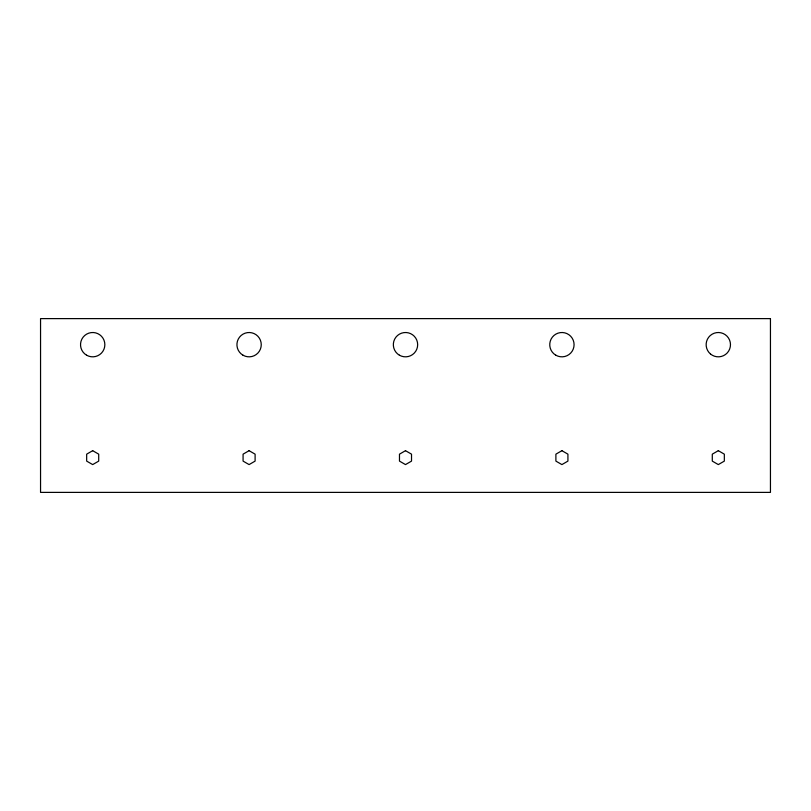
<?xml version="1.0" encoding="UTF-8"?>
<svg xmlns="http://www.w3.org/2000/svg" width="811" height="811" viewBox="0 0 811 811"><rect width="100%" height="100%" fill="white"/><g stroke="black" fill="none" stroke-linecap="round" stroke-linejoin="round"><path stroke-width="1.22" d="M92.687 450.683L86.665 454.16L86.665 461.114L92.687 464.591L98.709 461.114L98.709 454.16L92.687 450.683M249.089 450.683L243.077 454.16L243.077 461.114L249.089 464.591L255.11 461.114L255.11 454.16L249.089 450.683M405.5 450.683L399.478 454.16L399.478 461.114L405.5 464.591L411.522 461.114L411.522 454.16L405.5 450.683M561.911 450.683L555.89 454.16L555.89 461.114L561.911 464.591L567.923 461.114L567.923 454.16L561.911 450.683M718.313 450.683L712.291 454.16L712.291 461.114L718.313 464.591L724.335 461.114L724.335 454.16L718.313 450.683M770.45 318.611L40.55 318.611L40.55 492.389L770.45 492.389L770.45 318.611M710.477 353.981A12.165 12.165 0 0 0 730.285 346.814A12.165 12.165 0 0 0 714.177 333.23A12.165 12.165 0 0 0 710.477 353.981M555.829 355.208A12.165 12.165 0 0 0 574.076 344.675A12.165 12.165 0 0 0 555.829 334.142A12.165 12.165 0 0 0 555.829 355.208M399.417 355.208A12.165 12.165 0 0 0 417.665 344.675A12.165 12.165 0 0 0 399.417 334.142A12.165 12.165 0 0 0 399.417 355.208M243.006 355.208A12.165 12.165 0 0 0 261.254 344.675A12.165 12.165 0 0 0 243.006 334.142A12.165 12.165 0 0 0 243.006 355.208M86.605 355.208A12.165 12.165 0 0 0 104.852 344.675A12.165 12.165 0 0 0 86.605 334.142A12.165 12.165 0 0 0 86.605 355.208"/></g></svg>
